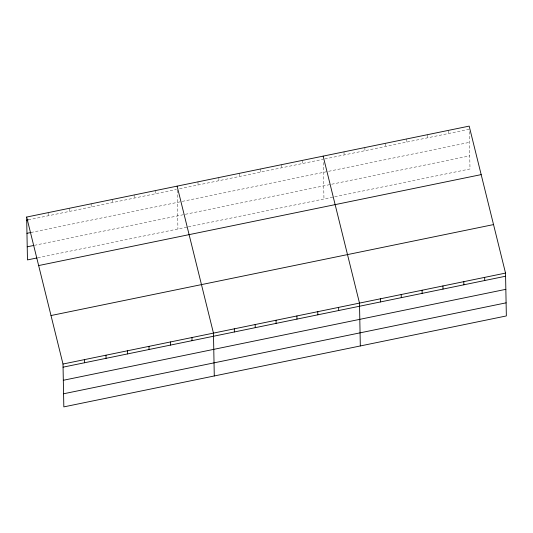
<?xml version="1.0" encoding="UTF-8"?>
<svg xmlns="http://www.w3.org/2000/svg" width="533" height="533" viewBox="0 0 533 533"><rect width="100%" height="100%" fill="white"/><g stroke="black" fill="none" stroke-linecap="round" stroke-linejoin="round"><path stroke-width="0.4" stroke-dasharray="2.67 2" d="M28.302 219.869L176.376 189.442M179.574 188.782L323.205 159.267M324.81 158.934L469.24 129.252M30.941 232.488L181.433 201.561M182.233 201.394L469.486 142.358M34.385 245.333L469.746 155.863M37.823 257.785L187.563 227.011M188.362 226.845L469.999 168.968L469.267 130.891M448.313 130.405L448.373 133.543M427.453 134.689L427.513 137.827M406.592 138.98L406.652 142.118M385.725 143.264L385.792 146.402M364.865 147.554L364.925 150.692M344.005 151.838L344.065 154.976M323.264 162.545L323.964 198.976M302.278 160.413L302.344 163.551M281.417 164.704L281.477 167.842M260.557 168.988L260.617 172.126M239.697 173.278L239.757 176.416M218.83 177.562L218.896 180.7M197.97 181.853L198.029 184.991M177.183 190.094L177.929 228.99M155.616 190.554L155.676 193.692M134.123 194.971L134.183 198.109M112.63 199.389L112.69 202.527M91.13 203.806L91.19 206.944M69.636 208.223L69.696 211.368M48.143 212.64L48.203 215.785"/><path stroke-width="0.8" d="M26.65 217.058L469.173 126.114L505.531 273.089L506.35 315.942L63.827 406.886L63.001 364.032L26.65 217.058L27.469 259.911L37.024 257.945M26.71 220.202L28.302 219.869M26.963 233.307L30.941 232.488M27.223 246.806L33.592 245.5M38.642 265.561L481.172 174.617M51.008 315.536L493.531 224.586M63.001 364.032L505.531 273.089M63.061 367.17L505.59 276.227M63.314 380.276L505.837 289.332M63.574 393.78L506.097 302.837M323.145 156.129L359.495 303.104L360.315 345.95M177.109 186.137L213.46 333.112L214.279 375.965M484.664 277.373L484.724 280.518M463.803 281.664L463.863 284.802M442.943 285.948L443.003 289.093M422.076 290.238L422.143 293.377M401.216 294.522L401.276 297.667M380.355 298.813L380.415 301.951M338.628 307.388L338.695 310.526M317.768 311.678L317.828 314.816M296.908 315.962L296.968 319.1M276.047 320.253L276.107 323.391M255.18 324.537L255.247 327.675M234.32 328.828L234.38 331.966M191.967 337.529L192.027 340.667M170.473 341.946L170.533 345.084M148.98 346.363L149.04 349.501M127.48 350.781L127.54 353.919M105.987 355.198L106.047 358.336M84.494 359.615L84.554 362.753"/></g></svg>
